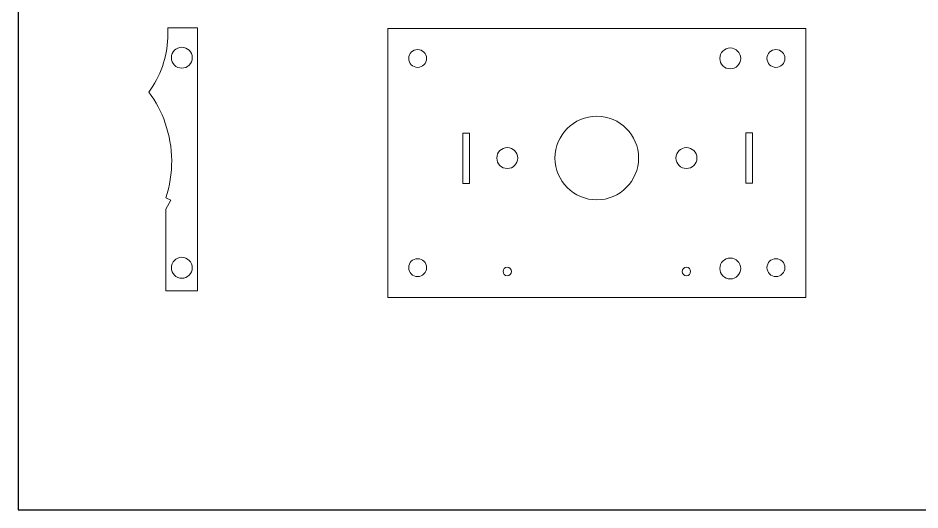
# Model space of a CAD drawing. Header units: inches. Extents: x -336 to 536, y -147 to 347.
# Drawn here: x -336 to 117.1, y -147.2 to 99.9 of the extents above; entities that cross this region are included whole.
import ezdxf

# ---------------------------------------------------------------- set-up
doc = ezdxf.new("R2010")
doc.units = ezdxf.units.IN
doc.header["$MEASUREMENT"] = 0
doc.layers.add('Default', color=7, linetype='Continuous')

# ---------------------------------------------------------------- blocks, each defined once
blk = doc.blocks.new('block 180')
at = {"layer": 'Default', "color": 18, "lineweight": 20, "true_color": 0x000000}
blk.add_open_spline([(-270.36, 62.68), (-264.43, 70.59), (-261.09, 80.08), (-260.76, 89.92)], degree=3, dxfattribs=at)
blk = doc.blocks.new('block 181')
at = {"layer": 'Default', "color": 18, "lineweight": 20, "true_color": 0x000000}
blk.add_lwpolyline([(-260.76, 89.92), (-260.75, 94.93), (-245.76, 94.93)], dxfattribs=at)
blk = doc.blocks.new('block 182')
at = {"layer": 'Default', "color": 18, "lineweight": 20, "true_color": 0x000000}
blk.add_lwpolyline([(-245.76, 94.93), (-245.76, -37.15), (-261.76, -37.15), (-261.76, 3.92)], dxfattribs=at)
blk = doc.blocks.new('block 183')
at = {"layer": 'Default', "color": 18, "lineweight": 20, "true_color": 0x000000}
blk.add_lwpolyline([(-261.76, 3.92), (-259.22, 8.4), (-261.8, 9.52)], dxfattribs=at)
blk = doc.blocks.new('block 184')
at = {"layer": 'Default', "color": 18, "lineweight": 20, "true_color": 0x000000}
blk.add_open_spline([(-261.8, 9.52), (-257.7, 21.74), (-257.8, 34.98), (-262.08, 47.13)], degree=3, dxfattribs=at)
blk = doc.blocks.new('block 185')
at = {"layer": 'Default', "color": 18, "lineweight": 20, "true_color": 0x000000}
blk.add_open_spline([(-262.08, 47.13), (-263.88, 52.76), (-266.7, 58.02), (-270.36, 62.68)], degree=3, dxfattribs=at)
blk = doc.blocks.new('block 186')
at = {"layer": 'Default', "color": 18, "lineweight": 20, "true_color": 0x000000}
blk.add_open_spline([(-253.72, 74.7), (-250.82, 74.7), (-248.47, 77.05), (-248.47, 79.95)], degree=3, dxfattribs=at)
blk = doc.blocks.new('block 187')
at = {"layer": 'Default', "color": 18, "lineweight": 20, "true_color": 0x000000}
blk.add_open_spline([(-248.47, 79.95), (-248.47, 82.85), (-250.82, 85.2), (-253.72, 85.2)], degree=3, dxfattribs=at)
blk = doc.blocks.new('block 188')
at = {"layer": 'Default', "color": 18, "lineweight": 20, "true_color": 0x000000}
blk.add_open_spline([(-253.72, 85.2), (-256.62, 85.2), (-258.97, 82.85), (-258.97, 79.95)], degree=3, dxfattribs=at)
blk = doc.blocks.new('block 189')
at = {"layer": 'Default', "color": 18, "lineweight": 20, "true_color": 0x000000}
blk.add_open_spline([(-258.97, 79.95), (-258.97, 77.05), (-256.62, 74.7), (-253.72, 74.7)], degree=3, dxfattribs=at)
blk = doc.blocks.new('block 190')
at = {"layer": 'Default', "color": 18, "lineweight": 20, "true_color": 0x000000}
blk.add_open_spline([(-253.72, -30.8), (-250.82, -30.8), (-248.47, -28.45), (-248.47, -25.55)], degree=3, dxfattribs=at)
blk = doc.blocks.new('block 191')
at = {"layer": 'Default', "color": 18, "lineweight": 20, "true_color": 0x000000}
blk.add_open_spline([(-248.47, -25.55), (-248.47, -22.65), (-250.82, -20.3), (-253.72, -20.3)], degree=3, dxfattribs=at)
blk = doc.blocks.new('block 192')
at = {"layer": 'Default', "color": 18, "lineweight": 20, "true_color": 0x000000}
blk.add_open_spline([(-253.72, -20.3), (-256.62, -20.3), (-258.97, -22.65), (-258.97, -25.55)], degree=3, dxfattribs=at)
blk = doc.blocks.new('block 193')
at = {"layer": 'Default', "color": 18, "lineweight": 20, "true_color": 0x000000}
blk.add_open_spline([(-258.97, -25.55), (-258.97, -28.45), (-256.62, -30.8), (-253.72, -30.8)], degree=3, dxfattribs=at)
blk = doc.blocks.new('block 194')
at = {"layer": 'Default', "color": 18, "lineweight": 20, "true_color": 0x000000}
blk.add_lwpolyline([(-109.27, 42.09), (-112.49, 42.09), (-112.49, 16.86)], dxfattribs=at)
blk = doc.blocks.new('block 195')
at = {"layer": 'Default', "color": 18, "lineweight": 20, "true_color": 0x000000}
blk.add_lwpolyline([(-112.49, 16.86), (-109.27, 16.86), (-109.27, 42.09)], dxfattribs=at)
blk = doc.blocks.new('block 196')
at = {"layer": 'Default', "color": 18, "lineweight": 20, "true_color": 0x000000}
blk.add_open_spline([(21.8, -31.15), (24.69, -31.15), (27.04, -28.8), (27.04, -25.9)], degree=3, dxfattribs=at)
blk = doc.blocks.new('block 197')
at = {"layer": 'Default', "color": 18, "lineweight": 20, "true_color": 0x000000}
blk.add_open_spline([(27.04, -25.9), (27.04, -23), (24.69, -20.65), (21.8, -20.65)], degree=3, dxfattribs=at)
blk = doc.blocks.new('block 198')
at = {"layer": 'Default', "color": 18, "lineweight": 20, "true_color": 0x000000}
blk.add_open_spline([(21.8, -20.65), (18.9, -20.65), (16.55, -23), (16.55, -25.9)], degree=3, dxfattribs=at)
blk = doc.blocks.new('block 199')
at = {"layer": 'Default', "color": 18, "lineweight": 20, "true_color": 0x000000}
blk.add_open_spline([(16.55, -25.9), (16.55, -28.8), (18.9, -31.15), (21.8, -31.15)], degree=3, dxfattribs=at)
blk = doc.blocks.new('block 200')
at = {"layer": 'Default', "color": 18, "lineweight": 20, "true_color": 0x000000}
blk.add_open_spline([(44.74, -29.96), (47.22, -29.96), (49.23, -27.95), (49.23, -25.47)], degree=3, dxfattribs=at)
blk = doc.blocks.new('block 201')
at = {"layer": 'Default', "color": 18, "lineweight": 20, "true_color": 0x000000}
blk.add_open_spline([(49.23, -25.47), (49.23, -23), (47.22, -20.99), (44.74, -20.99)], degree=3, dxfattribs=at)
blk = doc.blocks.new('block 202')
at = {"layer": 'Default', "color": 18, "lineweight": 20, "true_color": 0x000000}
blk.add_open_spline([(44.74, -20.99), (42.26, -20.99), (40.25, -23), (40.25, -25.47)], degree=3, dxfattribs=at)
blk = doc.blocks.new('block 203')
at = {"layer": 'Default', "color": 18, "lineweight": 20, "true_color": 0x000000}
blk.add_open_spline([(40.25, -25.47), (40.25, -27.95), (42.26, -29.96), (44.74, -29.96)], degree=3, dxfattribs=at)
blk = doc.blocks.new('block 204')
at = {"layer": 'Default', "color": 18, "lineweight": 20, "true_color": 0x000000}
blk.add_open_spline([(-135.26, 75.11), (-132.78, 75.11), (-130.77, 77.12), (-130.77, 79.6)], degree=3, dxfattribs=at)
blk = doc.blocks.new('block 205')
at = {"layer": 'Default', "color": 18, "lineweight": 20, "true_color": 0x000000}
blk.add_open_spline([(-130.77, 79.6), (-130.77, 82.08), (-132.78, 84.08), (-135.26, 84.08)], degree=3, dxfattribs=at)
blk = doc.blocks.new('block 206')
at = {"layer": 'Default', "color": 18, "lineweight": 20, "true_color": 0x000000}
blk.add_open_spline([(-135.26, 84.08), (-137.74, 84.08), (-139.75, 82.08), (-139.75, 79.6)], degree=3, dxfattribs=at)
blk = doc.blocks.new('block 207')
at = {"layer": 'Default', "color": 18, "lineweight": 20, "true_color": 0x000000}
blk.add_open_spline([(-139.75, 79.6), (-139.75, 77.12), (-137.74, 75.11), (-135.26, 75.11)], degree=3, dxfattribs=at)
blk = doc.blocks.new('block 208')
at = {"layer": 'Default', "color": 18, "lineweight": 20, "true_color": 0x000000}
blk.add_open_spline([(-135.26, -29.96), (-132.78, -29.96), (-130.77, -27.95), (-130.77, -25.47)], degree=3, dxfattribs=at)
blk = doc.blocks.new('block 209')
at = {"layer": 'Default', "color": 18, "lineweight": 20, "true_color": 0x000000}
blk.add_open_spline([(-130.77, -25.47), (-130.77, -23), (-132.78, -20.99), (-135.26, -20.99)], degree=3, dxfattribs=at)
blk = doc.blocks.new('block 210')
at = {"layer": 'Default', "color": 18, "lineweight": 20, "true_color": 0x000000}
blk.add_open_spline([(-135.26, -20.99), (-137.74, -20.99), (-139.75, -23), (-139.75, -25.47)], degree=3, dxfattribs=at)
blk = doc.blocks.new('block 211')
at = {"layer": 'Default', "color": 18, "lineweight": 20, "true_color": 0x000000}
blk.add_open_spline([(-139.75, -25.47), (-139.75, -27.95), (-137.74, -29.96), (-135.26, -29.96)], degree=3, dxfattribs=at)
blk = doc.blocks.new('block 212')
at = {"layer": 'Default', "color": 18, "lineweight": 20, "true_color": 0x000000}
blk.add_open_spline([(44.74, 75.11), (47.22, 75.11), (49.23, 77.12), (49.23, 79.6)], degree=3, dxfattribs=at)
blk = doc.blocks.new('block 213')
at = {"layer": 'Default', "color": 18, "lineweight": 20, "true_color": 0x000000}
blk.add_open_spline([(49.23, 79.6), (49.23, 82.08), (47.22, 84.08), (44.74, 84.08)], degree=3, dxfattribs=at)
blk = doc.blocks.new('block 214')
at = {"layer": 'Default', "color": 18, "lineweight": 20, "true_color": 0x000000}
blk.add_open_spline([(44.74, 84.08), (42.26, 84.08), (40.25, 82.08), (40.25, 79.6)], degree=3, dxfattribs=at)
blk = doc.blocks.new('block 215')
at = {"layer": 'Default', "color": 18, "lineweight": 20, "true_color": 0x000000}
blk.add_open_spline([(40.25, 79.6), (40.25, 77.12), (42.26, 75.11), (44.74, 75.11)], degree=3, dxfattribs=at)
blk = doc.blocks.new('block 216')
at = {"layer": 'Default', "color": 18, "lineweight": 20, "true_color": 0x000000}
blk.add_open_spline([(21.8, 74.35), (24.69, 74.35), (27.04, 76.7), (27.04, 79.6)], degree=3, dxfattribs=at)
blk = doc.blocks.new('block 217')
at = {"layer": 'Default', "color": 18, "lineweight": 20, "true_color": 0x000000}
blk.add_open_spline([(27.04, 79.6), (27.04, 82.5), (24.69, 84.85), (21.8, 84.85)], degree=3, dxfattribs=at)
blk = doc.blocks.new('block 218')
at = {"layer": 'Default', "color": 18, "lineweight": 20, "true_color": 0x000000}
blk.add_open_spline([(21.8, 84.85), (18.9, 84.85), (16.55, 82.5), (16.55, 79.6)], degree=3, dxfattribs=at)
blk = doc.blocks.new('block 219')
at = {"layer": 'Default', "color": 18, "lineweight": 20, "true_color": 0x000000}
blk.add_open_spline([(16.55, 79.6), (16.55, 76.7), (18.9, 74.35), (21.8, 74.35)], degree=3, dxfattribs=at)
blk = doc.blocks.new('block 220')
at = {"layer": 'Default', "color": 18, "lineweight": 20, "true_color": 0x000000}
blk.add_open_spline([(-45.26, 8.56), (-33.66, 8.56), (-24.26, 17.96), (-24.26, 29.56)], degree=3, dxfattribs=at)
blk = doc.blocks.new('block 221')
at = {"layer": 'Default', "color": 18, "lineweight": 20, "true_color": 0x000000}
blk.add_open_spline([(-24.26, 29.56), (-24.26, 41.16), (-33.66, 50.56), (-45.26, 50.56)], degree=3, dxfattribs=at)
blk = doc.blocks.new('block 222')
at = {"layer": 'Default', "color": 18, "lineweight": 20, "true_color": 0x000000}
blk.add_open_spline([(-45.26, 50.56), (-56.86, 50.56), (-66.26, 41.16), (-66.26, 29.56)], degree=3, dxfattribs=at)
blk = doc.blocks.new('block 223')
at = {"layer": 'Default', "color": 18, "lineweight": 20, "true_color": 0x000000}
blk.add_open_spline([(-66.26, 29.56), (-66.26, 17.96), (-56.86, 8.56), (-45.26, 8.56)], degree=3, dxfattribs=at)
blk = doc.blocks.new('block 224')
at = {"layer": 'Default', "color": 18, "lineweight": 20, "true_color": 0x000000}
blk.add_lwpolyline([(29.67, 16.94), (29.67, 42.17), (32.89, 42.17), (32.89, 16.94), (29.67, 16.94)], dxfattribs=at)
blk = doc.blocks.new('block 225')
at = {"layer": 'Default', "color": 18, "lineweight": 20, "true_color": 0x000000}
blk.add_lwpolyline([(59.81, 94.58), (-150.25, 94.58), (-150.25, -40.46), (59.81, -40.46), (59.81, 94.58)], dxfattribs=at)
blk = doc.blocks.new('block 226')
at = {"layer": 'Default', "color": 18, "lineweight": 20, "true_color": 0x000000}
blk.add_open_spline([(-0.22, 24.31), (2.68, 24.31), (5.03, 26.66), (5.03, 29.56)], degree=3, dxfattribs=at)
blk = doc.blocks.new('block 227')
at = {"layer": 'Default', "color": 18, "lineweight": 20, "true_color": 0x000000}
blk.add_open_spline([(5.03, 29.56), (5.03, 32.46), (2.68, 34.81), (-0.22, 34.81)], degree=3, dxfattribs=at)
blk = doc.blocks.new('block 228')
at = {"layer": 'Default', "color": 18, "lineweight": 20, "true_color": 0x000000}
blk.add_open_spline([(-0.22, 34.81), (-3.12, 34.81), (-5.47, 32.46), (-5.47, 29.56)], degree=3, dxfattribs=at)
blk = doc.blocks.new('block 229')
at = {"layer": 'Default', "color": 18, "lineweight": 20, "true_color": 0x000000}
blk.add_open_spline([(-5.47, 29.56), (-5.47, 26.66), (-3.12, 24.31), (-0.22, 24.31)], degree=3, dxfattribs=at)
blk = doc.blocks.new('block 230')
at = {"layer": 'Default', "color": 18, "lineweight": 20, "true_color": 0x000000}
blk.add_open_spline([(-90.22, -29.54), (-89.05, -29.54), (-88.1, -28.59), (-88.1, -27.42)], degree=3, dxfattribs=at)
blk = doc.blocks.new('block 231')
at = {"layer": 'Default', "color": 18, "lineweight": 20, "true_color": 0x000000}
blk.add_open_spline([(-88.1, -27.42), (-88.1, -26.25), (-89.05, -25.3), (-90.22, -25.3)], degree=3, dxfattribs=at)
blk = doc.blocks.new('block 232')
at = {"layer": 'Default', "color": 18, "lineweight": 20, "true_color": 0x000000}
blk.add_open_spline([(-90.22, -25.3), (-91.39, -25.3), (-92.34, -26.25), (-92.34, -27.42)], degree=3, dxfattribs=at)
blk = doc.blocks.new('block 233')
at = {"layer": 'Default', "color": 18, "lineweight": 20, "true_color": 0x000000}
blk.add_open_spline([(-92.34, -27.42), (-92.34, -28.59), (-91.39, -29.54), (-90.22, -29.54)], degree=3, dxfattribs=at)
blk = doc.blocks.new('block 234')
at = {"layer": 'Default', "color": 18, "lineweight": 20, "true_color": 0x000000}
blk.add_open_spline([(-0.22, -29.54), (0.95, -29.54), (1.9, -28.59), (1.9, -27.42)], degree=3, dxfattribs=at)
blk = doc.blocks.new('block 235')
at = {"layer": 'Default', "color": 18, "lineweight": 20, "true_color": 0x000000}
blk.add_open_spline([(1.9, -27.42), (1.9, -26.25), (0.95, -25.3), (-0.22, -25.3)], degree=3, dxfattribs=at)
blk = doc.blocks.new('block 236')
at = {"layer": 'Default', "color": 18, "lineweight": 20, "true_color": 0x000000}
blk.add_open_spline([(-0.22, -25.3), (-1.39, -25.3), (-2.33, -26.25), (-2.33, -27.42)], degree=3, dxfattribs=at)
blk = doc.blocks.new('block 237')
at = {"layer": 'Default', "color": 18, "lineweight": 20, "true_color": 0x000000}
blk.add_open_spline([(-2.33, -27.42), (-2.33, -28.59), (-1.39, -29.54), (-0.22, -29.54)], degree=3, dxfattribs=at)
blk = doc.blocks.new('block 238')
at = {"layer": 'Default', "color": 18, "lineweight": 20, "true_color": 0x000000}
blk.add_open_spline([(-90.22, 24.31), (-87.32, 24.31), (-84.97, 26.66), (-84.97, 29.56)], degree=3, dxfattribs=at)
blk = doc.blocks.new('block 239')
at = {"layer": 'Default', "color": 18, "lineweight": 20, "true_color": 0x000000}
blk.add_open_spline([(-84.97, 29.56), (-84.97, 32.46), (-87.32, 34.81), (-90.22, 34.81)], degree=3, dxfattribs=at)
blk = doc.blocks.new('block 240')
at = {"layer": 'Default', "color": 18, "lineweight": 20, "true_color": 0x000000}
blk.add_open_spline([(-90.22, 34.81), (-93.12, 34.81), (-95.47, 32.46), (-95.47, 29.56)], degree=3, dxfattribs=at)
blk = doc.blocks.new('block 241')
at = {"layer": 'Default', "color": 18, "lineweight": 20, "true_color": 0x000000}
blk.add_open_spline([(-95.47, 29.56), (-95.47, 26.66), (-93.12, 24.31), (-90.22, 24.31)], degree=3, dxfattribs=at)
blk = doc.blocks.new('block 374')
at = {"layer": 'Default', "color": 18, "lineweight": 25, "true_color": 0x000000}
blk.add_lwpolyline([(-335.98, -147.17), (536.01, -147.17), (536.01, 346.84), (-335.98, 346.84), (-335.98, -147.17)], dxfattribs=at)

msp = doc.modelspace()

# ---------------------------------------------------------------- block references
at = {"layer": 'Default'}
for name in ['block 374', 'block 182', 'block 181', 'block 225', 'block 180', 'block 188', 'block 187', 'block 206', 'block 205', 'block 218', 'block 217', 'block 214', 'block 213', 'block 189', 'block 186', 'block 207', 'block 204', 'block 219', 'block 216', 'block 215', 'block 212', 'block 185', 'block 222', 'block 221', 'block 184', 'block 194', 'block 195', 'block 224', 'block 240', 'block 239', 'block 228', 'block 227', 'block 241', 'block 238', 'block 223', 'block 220', 'block 229', 'block 226', 'block 183', 'block 192', 'block 191', 'block 210', 'block 209', 'block 198', 'block 197', 'block 202', 'block 201', 'block 193', 'block 190', 'block 211', 'block 208', 'block 232', 'block 231', 'block 236', 'block 235', 'block 199', 'block 196', 'block 203', 'block 200', 'block 233', 'block 230', 'block 237', 'block 234']:
    msp.add_blockref(name, (0, 0), dxfattribs=at)

doc.saveas('drawing.dxf')
